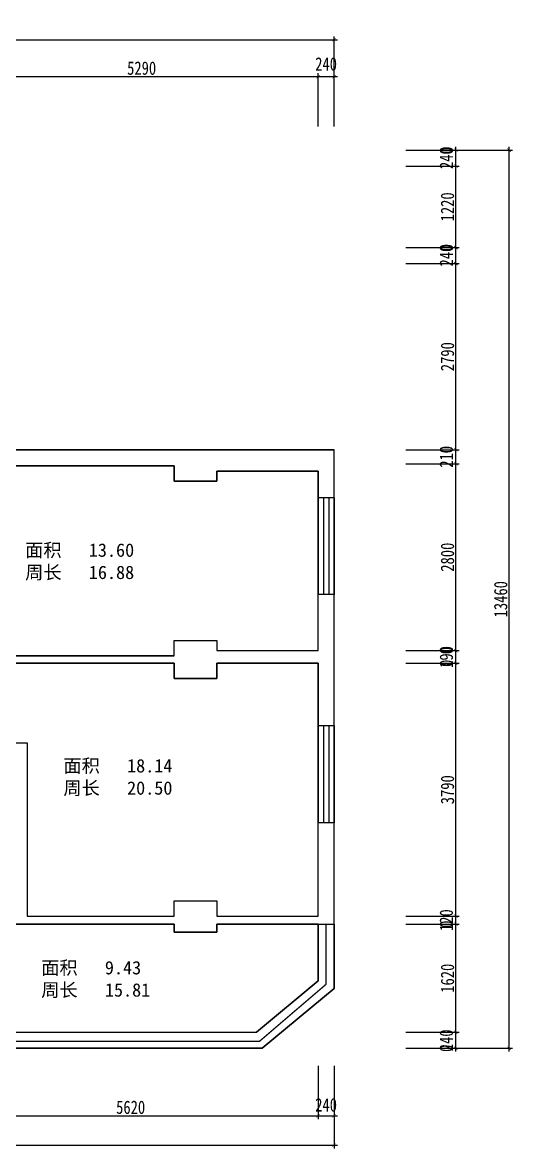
# Model space of a CAD drawing. Header units: millimetres. Extents: x 80308 to 204088, y -952573 to -878525.
# Drawn here: x 159914 to 167259, y -951528 to -934654 of the extents above; entities that cross this region are included whole.
import ezdxf

# ---------------------------------------------------------------- set-up
doc = ezdxf.new("R2010")
doc.units = ezdxf.units.MM
doc.header["$PDMODE"] = 3
doc.layers.add('250', color=250, linetype='Continuous')
doc.styles.add('DIM', font='simhei.ttf', dxfattribs={"width": 0.8})
doc.styles.add('STYLE1', font='')
doc.styles.get('STYLE1').set_extended_font_data('SimSun')
doc.dimstyles.new('1-50', dxfattribs={"dimscale": 50, "dimtxt": 4, "dimasz": 1, "dimexe": 1, "dimexo": 0.1, "dimgap": 0.5, "dimtad": 1, "dimdec": 0, "dimdsep": 46, "dimtxsty": 'DIM', "dimblk": 'ARCHTICK', "dimcen": 4, "dimdle": 1, "dimclrd": 3, "dimclre": 3, "dimclrt": 1, "dimadec": 0, "dimazin": 0, "dimtfac": 1, "dimtdec": 0, "dimtmove": 2, "dimatfit": 3, "dimldrblk": 'DOT', "dimfxl": 15, "dimfxlon": 1, "dimarcsym": 0})

# ---------------------------------------------------------------- blocks, each defined once
blk = doc.blocks.new('_ArchTick')
at = {"color": 0, "linetype": 'ByBlock', "const_width": 0.15}
blk.add_lwpolyline([(-0.5, -0.5), (0.5, 0.5)], dxfattribs=at)
blk = doc.blocks.new('*D263')
at = {"layer": '250', "color": 3, "lineweight": -2}
for p, q in [((159005, -935465), (164395, -935465)), ((159055, -936215), (159055, -935415)), ((164345, -936215), (164345, -935415))]:
    blk.add_line(p, q, dxfattribs=at)
at = {"layer": 'Defpoints', "color": 0}
for p in [(164345, -935465), (159055, -942502), (164345, -942582)]:
    blk.add_point(p, dxfattribs=at)
at = {"layer": '250', "color": 3, "lineweight": -2, "xscale": 50, "yscale": 50, "zscale": 50, "rotation": 180}
blk.add_blockref('_ArchTick', (159055, -935465), dxfattribs=at)
at = {"layer": '250', "color": 3, "lineweight": -2, "xscale": 50, "yscale": 50, "zscale": 50}
blk.add_blockref('_ArchTick', (164345, -935465), dxfattribs=at)
at = {"layer": '250', "color": 1, "insert": (161700, -935339), "char_height": 200, "attachment_point": 5, "style": 'DIM'}
blk.add_mtext('5290', dxfattribs=at)
blk = doc.blocks.new('_Dot')
at = {"color": 0, "linetype": 'ByBlock', "lineweight": -2}
blk.add_line((-0.5, 0), (-1, 0), dxfattribs=at)
at = {"color": 0, "linetype": 'ByBlock', "const_width": 0.5}
blk.add_lwpolyline([(-0.25, 0, 1), (0.25, 0, 1)], format="xyb", close=True, dxfattribs=at)
blk = doc.blocks.new('*D264')
at = {"layer": '250', "color": 3, "lineweight": -2}
for p, q in [((164295, -935465), (164635, -935465)), ((164345, -936215), (164345, -935415)), ((164585, -936215), (164585, -935415))]:
    blk.add_line(p, q, dxfattribs=at)
at = {"layer": 'Defpoints', "color": 0}
for p in [(164585, -935465), (164585, -942262), (164345, -942582)]:
    blk.add_point(p, dxfattribs=at)
at = {"layer": '250', "color": 3, "lineweight": -2, "xscale": 50, "yscale": 50, "zscale": 50, "rotation": 180}
blk.add_blockref('_ArchTick', (164345, -935465), dxfattribs=at)
at = {"layer": '250', "color": 3, "lineweight": -2, "xscale": 50, "yscale": 50, "zscale": 50}
blk.add_blockref('_ArchTick', (164585, -935465), dxfattribs=at)
at = {"layer": '250', "color": 1, "insert": (164465, -935277), "char_height": 200, "attachment_point": 5, "style": 'DIM'}
blk.add_mtext('240', dxfattribs=at)
blk = doc.blocks.new('*D265')
at = {"layer": '250', "color": 3, "lineweight": -2}
for p, q in [((148335, -934912), (164635, -934912)), ((148385, -935662), (148385, -934862)), ((164585, -935662), (164585, -934862))]:
    blk.add_line(p, q, dxfattribs=at)
at = {"layer": 'Defpoints', "color": 0}
for p in [(164585, -934912), (148385, -936215), (164585, -936215)]:
    blk.add_point(p, dxfattribs=at)
at = {"layer": '250', "color": 3, "lineweight": -2, "xscale": 50, "yscale": 50, "zscale": 50, "rotation": 180}
blk.add_blockref('_ArchTick', (148385, -934912), dxfattribs=at)
at = {"layer": '250', "color": 3, "lineweight": -2, "xscale": 50, "yscale": 50, "zscale": 50}
blk.add_blockref('_ArchTick', (164585, -934912), dxfattribs=at)
at = {"layer": '250', "color": 1, "insert": (156485, -934786), "char_height": 200, "attachment_point": 5, "style": 'DIM'}
blk.add_mtext('16200', dxfattribs=at)
blk = doc.blocks.new('*D266')
at = {"layer": '250', "color": 3, "lineweight": -2}
for p, q in [((165661, -950027), (166461, -950027)), ((165661, -950027), (166461, -950027)), ((166411, -950027), (166411, -950027))]:
    blk.add_line(p, q, dxfattribs=at)
at = {"layer": 'Defpoints', "color": 0}
for p in [(157140, -950027), (161924, -950027), (166411, -950027)]:
    blk.add_point(p, dxfattribs=at)
at = {"layer": '250', "color": 1, "insert": (166268, -950027), "char_height": 200, "attachment_point": 5, "rotation": 90, "style": 'DIM'}
blk.add_mtext('0', dxfattribs=at)
blk = doc.blocks.new('*D267')
at = {"layer": '250', "color": 3, "lineweight": -2}
for p, q in [((165661, -949787), (166461, -949787)), ((166411, -950077), (166411, -949737)), ((165661, -950027), (166461, -950027))]:
    blk.add_line(p, q, dxfattribs=at)
at = {"layer": 'Defpoints', "color": 0}
for p in [(161837, -949787), (166411, -949787), (161924, -950027)]:
    blk.add_point(p, dxfattribs=at)
at = {"layer": '250', "color": 3, "lineweight": -2, "xscale": 50, "yscale": 50, "zscale": 50}
for p, rotation in [((166411, -949787), 90), ((166411, -950027), 270)]:
    blk.add_blockref('_ArchTick', p, dxfattribs=dict(at, rotation=rotation))
at = {"layer": '250', "color": 1, "insert": (166268, -949907), "char_height": 200, "attachment_point": 5, "rotation": 90, "style": 'DIM'}
blk.add_mtext('240', dxfattribs=at)
blk = doc.blocks.new('*D268')
at = {"layer": '250', "color": 3, "lineweight": -2}
for p, q in [((166411, -949837), (166411, -948117)), ((165661, -948167), (166461, -948167)), ((165661, -949787), (166461, -949787))]:
    blk.add_line(p, q, dxfattribs=at)
at = {"layer": 'Defpoints', "color": 0}
for p in [(161240, -948167), (166411, -948167), (161837, -949787)]:
    blk.add_point(p, dxfattribs=at)
at = {"layer": '250', "color": 3, "lineweight": -2, "xscale": 50, "yscale": 50, "zscale": 50}
for p, rotation in [((166411, -948167), 90), ((166411, -949787), 270)]:
    blk.add_blockref('_ArchTick', p, dxfattribs=dict(at, rotation=rotation))
at = {"layer": '250', "color": 1, "insert": (166285, -948977), "char_height": 200, "attachment_point": 5, "rotation": 90, "style": 'DIM'}
blk.add_mtext('1620', dxfattribs=at)
blk = doc.blocks.new('*D269')
at = {"layer": '250', "color": 3, "lineweight": -2}
for p, q in [((165661, -948167), (166461, -948167)), ((165661, -948167), (166461, -948167)), ((166411, -948167), (166411, -948167))]:
    blk.add_line(p, q, dxfattribs=at)
at = {"layer": 'Defpoints', "color": 0}
for p in [(161240, -948167), (162760, -948167), (166411, -948167)]:
    blk.add_point(p, dxfattribs=at)
at = {"layer": '250', "color": 1, "insert": (166268, -948167), "char_height": 200, "attachment_point": 5, "rotation": 90, "style": 'DIM'}
blk.add_mtext('0', dxfattribs=at)
blk = doc.blocks.new('*D270')
at = {"layer": '250', "color": 3, "lineweight": -2}
for p, q in [((165661, -948047), (166461, -948047)), ((166411, -948217), (166411, -947997)), ((165661, -948167), (166461, -948167))]:
    blk.add_line(p, q, dxfattribs=at)
at = {"layer": 'Defpoints', "color": 0}
for p in [(162760, -948047), (166411, -948047), (162760, -948167)]:
    blk.add_point(p, dxfattribs=at)
at = {"layer": '250', "color": 3, "lineweight": -2, "xscale": 50, "yscale": 50, "zscale": 50}
for p, rotation in [((166411, -948047), 90), ((166411, -948167), 270)]:
    blk.add_blockref('_ArchTick', p, dxfattribs=dict(at, rotation=rotation))
at = {"layer": '250', "color": 1, "insert": (166268, -948107), "char_height": 200, "attachment_point": 5, "rotation": 90, "style": 'DIM'}
blk.add_mtext('120', dxfattribs=at)
blk = doc.blocks.new('*D271')
at = {"layer": '250', "color": 3, "lineweight": -2}
for p, q in [((165661, -944257), (166461, -944257)), ((166411, -948097), (166411, -944207)), ((165661, -948047), (166461, -948047))]:
    blk.add_line(p, q, dxfattribs=at)
at = {"layer": 'Defpoints', "color": 0}
for p in [(162760, -944257), (166411, -944257), (162760, -948047)]:
    blk.add_point(p, dxfattribs=at)
at = {"layer": '250', "color": 3, "lineweight": -2, "xscale": 50, "yscale": 50, "zscale": 50}
for p, rotation in [((166411, -944257), 90), ((166411, -948047), 270)]:
    blk.add_blockref('_ArchTick', p, dxfattribs=dict(at, rotation=rotation))
at = {"layer": '250', "color": 1, "insert": (166285, -946152), "char_height": 200, "attachment_point": 5, "rotation": 90, "style": 'DIM'}
blk.add_mtext('3790', dxfattribs=at)
blk = doc.blocks.new('*D272')
at = {"layer": '250', "color": 3, "lineweight": -2}
for p, q in [((165661, -944257), (166461, -944257)), ((165661, -944257), (166461, -944257)), ((166411, -944257), (166411, -944257))]:
    blk.add_line(p, q, dxfattribs=at)
at = {"layer": 'Defpoints', "color": 0}
for p in [(161240, -944257), (162760, -944257), (166411, -944257)]:
    blk.add_point(p, dxfattribs=at)
at = {"layer": '250', "color": 1, "insert": (166268, -944257), "char_height": 200, "attachment_point": 5, "rotation": 90, "style": 'DIM'}
blk.add_mtext('0', dxfattribs=at)
blk = doc.blocks.new('*D273')
at = {"layer": '250', "color": 3, "lineweight": -2}
for p, q in [((165661, -944067), (166461, -944067)), ((166411, -944307), (166411, -944017)), ((165661, -944257), (166461, -944257))]:
    blk.add_line(p, q, dxfattribs=at)
at = {"layer": 'Defpoints', "color": 0}
for p in [(161240, -944067), (166411, -944067), (161240, -944257)]:
    blk.add_point(p, dxfattribs=at)
at = {"layer": '250', "color": 3, "lineweight": -2, "xscale": 50, "yscale": 50, "zscale": 50}
for p, rotation in [((166411, -944067), 90), ((166411, -944257), 270)]:
    blk.add_blockref('_ArchTick', p, dxfattribs=dict(at, rotation=rotation))
at = {"layer": '250', "color": 1, "insert": (166268, -944162), "char_height": 200, "attachment_point": 5, "rotation": 90, "style": 'DIM'}
blk.add_mtext('190', dxfattribs=at)
blk = doc.blocks.new('*D274')
at = {"layer": '250', "color": 3, "lineweight": -2}
for p, q in [((165661, -944067), (166461, -944067)), ((165661, -944067), (166461, -944067)), ((166411, -944067), (166411, -944067))]:
    blk.add_line(p, q, dxfattribs=at)
at = {"layer": 'Defpoints', "color": 0}
for p in [(161240, -944067), (162760, -944067), (166411, -944067)]:
    blk.add_point(p, dxfattribs=at)
at = {"layer": '250', "color": 1, "insert": (166268, -944067), "char_height": 200, "attachment_point": 5, "rotation": 90, "style": 'DIM'}
blk.add_mtext('0', dxfattribs=at)
blk = doc.blocks.new('*D275')
at = {"layer": '250', "color": 3, "lineweight": -2}
for p, q in [((166411, -944117), (166411, -941217)), ((165661, -941267), (166461, -941267)), ((165661, -944067), (166461, -944067))]:
    blk.add_line(p, q, dxfattribs=at)
at = {"layer": 'Defpoints', "color": 0}
for p in [(153930, -941267), (166411, -941267), (162760, -944067)]:
    blk.add_point(p, dxfattribs=at)
at = {"layer": '250', "color": 3, "lineweight": -2, "xscale": 50, "yscale": 50, "zscale": 50}
for p, rotation in [((166411, -941267), 90), ((166411, -944067), 270)]:
    blk.add_blockref('_ArchTick', p, dxfattribs=dict(at, rotation=rotation))
at = {"layer": '250', "color": 1, "insert": (166285, -942667), "char_height": 200, "attachment_point": 5, "rotation": 90, "style": 'DIM'}
blk.add_mtext('2800', dxfattribs=at)
blk = doc.blocks.new('*D276')
at = {"layer": '250', "color": 3, "lineweight": -2}
for p, q in [((165661, -941057), (166461, -941057)), ((166411, -941317), (166411, -941007)), ((165661, -941267), (166461, -941267))]:
    blk.add_line(p, q, dxfattribs=at)
at = {"layer": 'Defpoints', "color": 0}
for p in [(155470, -941057), (166411, -941057), (153930, -941267)]:
    blk.add_point(p, dxfattribs=at)
at = {"layer": '250', "color": 3, "lineweight": -2, "xscale": 50, "yscale": 50, "zscale": 50}
for p, rotation in [((166411, -941057), 90), ((166411, -941267), 270)]:
    blk.add_blockref('_ArchTick', p, dxfattribs=dict(at, rotation=rotation))
at = {"layer": '250', "color": 1, "insert": (166268, -941162), "char_height": 200, "attachment_point": 5, "rotation": 90, "style": 'DIM'}
blk.add_mtext('210', dxfattribs=at)
blk = doc.blocks.new('*D277')
at = {"layer": '250', "color": 3, "lineweight": -2}
for p, q in [((165661, -941057), (166461, -941057)), ((165661, -941057), (166461, -941057)), ((166411, -941057), (166411, -941057))]:
    blk.add_line(p, q, dxfattribs=at)
at = {"layer": 'Defpoints', "color": 0}
for p in [(152230, -941057), (155470, -941057), (166411, -941057)]:
    blk.add_point(p, dxfattribs=at)
at = {"layer": '250', "color": 1, "insert": (166268, -941057), "char_height": 200, "attachment_point": 5, "rotation": 90, "style": 'DIM'}
blk.add_mtext('0', dxfattribs=at)
blk = doc.blocks.new('*D278')
at = {"layer": '250', "color": 3, "lineweight": -2}
for p, q in [((165661, -938267), (166461, -938267)), ((166411, -941107), (166411, -938217)), ((165661, -941057), (166461, -941057))]:
    blk.add_line(p, q, dxfattribs=at)
at = {"layer": 'Defpoints', "color": 0}
for p in [(151990, -938267), (166411, -938267), (152230, -941057)]:
    blk.add_point(p, dxfattribs=at)
at = {"layer": '250', "color": 3, "lineweight": -2, "xscale": 50, "yscale": 50, "zscale": 50}
for p, rotation in [((166411, -938267), 90), ((166411, -941057), 270)]:
    blk.add_blockref('_ArchTick', p, dxfattribs=dict(at, rotation=rotation))
at = {"layer": '250', "color": 1, "insert": (166285, -939662), "char_height": 200, "attachment_point": 5, "rotation": 90, "style": 'DIM'}
blk.add_mtext('2790', dxfattribs=at)
blk = doc.blocks.new('*D279')
at = {"layer": '250', "color": 3, "lineweight": -2}
for p, q in [((166411, -938317), (166411, -937977)), ((165661, -938027), (166461, -938027)), ((165661, -938267), (166461, -938267))]:
    blk.add_line(p, q, dxfattribs=at)
at = {"layer": 'Defpoints', "color": 0}
for p in [(148560, -938027), (166411, -938027), (151990, -938267)]:
    blk.add_point(p, dxfattribs=at)
at = {"layer": '250', "color": 3, "lineweight": -2, "xscale": 50, "yscale": 50, "zscale": 50}
for p, rotation in [((166411, -938027), 90), ((166411, -938267), 270)]:
    blk.add_blockref('_ArchTick', p, dxfattribs=dict(at, rotation=rotation))
at = {"layer": '250', "color": 1, "insert": (166268, -938147), "char_height": 200, "attachment_point": 5, "rotation": 90, "style": 'DIM'}
blk.add_mtext('240', dxfattribs=at)
blk = doc.blocks.new('*D280')
at = {"layer": '250', "color": 3, "lineweight": -2}
for p, q in [((165661, -938027), (166461, -938027)), ((165661, -938027), (166461, -938027)), ((166411, -938027), (166411, -938027))]:
    blk.add_line(p, q, dxfattribs=at)
at = {"layer": 'Defpoints', "color": 0}
for p in [(148560, -938027), (152230, -938027), (166411, -938027)]:
    blk.add_point(p, dxfattribs=at)
at = {"layer": '250', "color": 1, "insert": (166268, -938027), "char_height": 200, "attachment_point": 5, "rotation": 90, "style": 'DIM'}
blk.add_mtext('0', dxfattribs=at)
blk = doc.blocks.new('*D281')
at = {"layer": '250', "color": 3, "lineweight": -2}
for p, q in [((165661, -936807), (166461, -936807)), ((166411, -938077), (166411, -936757)), ((165661, -938027), (166461, -938027))]:
    blk.add_line(p, q, dxfattribs=at)
at = {"layer": 'Defpoints', "color": 0}
for p in [(148150, -936807), (166411, -936807), (152230, -938027)]:
    blk.add_point(p, dxfattribs=at)
at = {"layer": '250', "color": 3, "lineweight": -2, "xscale": 50, "yscale": 50, "zscale": 50}
for p, rotation in [((166411, -936807), 90), ((166411, -938027), 270)]:
    blk.add_blockref('_ArchTick', p, dxfattribs=dict(at, rotation=rotation))
at = {"layer": '250', "color": 1, "insert": (166285, -937417), "char_height": 200, "attachment_point": 5, "rotation": 90, "style": 'DIM'}
blk.add_mtext('1220', dxfattribs=at)
blk = doc.blocks.new('*D282')
at = {"layer": '250', "color": 3, "lineweight": -2}
for p, q in [((165661, -936567), (166461, -936567)), ((166411, -936857), (166411, -936517)), ((165661, -936807), (166461, -936807))]:
    blk.add_line(p, q, dxfattribs=at)
at = {"layer": 'Defpoints', "color": 0}
for p in [(148010, -936567), (166411, -936567), (148150, -936807)]:
    blk.add_point(p, dxfattribs=at)
at = {"layer": '250', "color": 3, "lineweight": -2, "xscale": 50, "yscale": 50, "zscale": 50}
for p, rotation in [((166411, -936567), 90), ((166411, -936807), 270)]:
    blk.add_blockref('_ArchTick', p, dxfattribs=dict(at, rotation=rotation))
at = {"layer": '250', "color": 1, "insert": (166268, -936687), "char_height": 200, "attachment_point": 5, "rotation": 90, "style": 'DIM'}
blk.add_mtext('240', dxfattribs=at)
blk = doc.blocks.new('*D283')
at = {"layer": '250', "color": 3, "lineweight": -2}
for p, q in [((165661, -936567), (166461, -936567)), ((165661, -936567), (166461, -936567)), ((166411, -936567), (166411, -936567))]:
    blk.add_line(p, q, dxfattribs=at)
at = {"layer": 'Defpoints', "color": 0}
for p in [(148010, -936567), (148560, -936567), (166411, -936567)]:
    blk.add_point(p, dxfattribs=at)
at = {"layer": '250', "color": 1, "insert": (166268, -936567), "char_height": 200, "attachment_point": 5, "rotation": 90, "style": 'DIM'}
blk.add_mtext('0', dxfattribs=at)
blk = doc.blocks.new('*D284')
at = {"layer": '250', "color": 3, "lineweight": -2}
for p, q in [((166459, -936567), (167259, -936567)), ((167209, -950077), (167209, -936517)), ((166459, -950027), (167259, -950027))]:
    blk.add_line(p, q, dxfattribs=at)
at = {"layer": 'Defpoints', "color": 0}
for p in [(165661, -936567), (167209, -936567), (165661, -950027)]:
    blk.add_point(p, dxfattribs=at)
at = {"layer": '250', "color": 3, "lineweight": -2, "xscale": 50, "yscale": 50, "zscale": 50}
for p, rotation in [((167209, -936567), 90), ((167209, -950027), 270)]:
    blk.add_blockref('_ArchTick', p, dxfattribs=dict(at, rotation=rotation))
at = {"layer": '250', "color": 1, "insert": (167083, -943297), "char_height": 200, "attachment_point": 5, "rotation": 90, "style": 'DIM'}
blk.add_mtext('13460', dxfattribs=at)
blk = doc.blocks.new('*D290')
at = {"layer": '250', "color": 3, "lineweight": -2}
for p, q in [((158725, -950288), (158725, -951088)), ((164345, -950288), (164345, -951088)), ((158675, -951038), (164395, -951038))]:
    blk.add_line(p, q, dxfattribs=at)
at = {"layer": 'Defpoints', "color": 0}
for p in [(164345, -946912), (158725, -947682), (164345, -951038)]:
    blk.add_point(p, dxfattribs=at)
at = {"layer": '250', "color": 3, "lineweight": -2, "xscale": 50, "yscale": 50, "zscale": 50, "rotation": 180}
blk.add_blockref('_ArchTick', (158725, -951038), dxfattribs=at)
at = {"layer": '250', "color": 3, "lineweight": -2, "xscale": 50, "yscale": 50, "zscale": 50}
blk.add_blockref('_ArchTick', (164345, -951038), dxfattribs=at)
at = {"layer": '250', "color": 1, "insert": (161535, -950912), "char_height": 200, "attachment_point": 5, "style": 'DIM'}
blk.add_mtext('5620', dxfattribs=at)
blk = doc.blocks.new('*D291')
at = {"layer": '250', "color": 3, "lineweight": -2}
for p, q in [((164345, -950288), (164345, -951088)), ((164585, -950288), (164585, -951088)), ((164295, -951038), (164635, -951038))]:
    blk.add_line(p, q, dxfattribs=at)
at = {"layer": 'Defpoints', "color": 0}
for p in [(164345, -946912), (164585, -947024), (164585, -951038)]:
    blk.add_point(p, dxfattribs=at)
at = {"layer": '250', "color": 3, "lineweight": -2, "xscale": 50, "yscale": 50, "zscale": 50, "rotation": 180}
blk.add_blockref('_ArchTick', (164345, -951038), dxfattribs=at)
at = {"layer": '250', "color": 3, "lineweight": -2, "xscale": 50, "yscale": 50, "zscale": 50}
blk.add_blockref('_ArchTick', (164585, -951038), dxfattribs=at)
at = {"layer": '250', "color": 1, "insert": (164465, -950876), "char_height": 200, "attachment_point": 5, "style": 'DIM'}
blk.add_mtext('240', dxfattribs=at)
blk = doc.blocks.new('*D292')
at = {"layer": '250', "color": 3, "lineweight": -2}
for p, q in [((148385, -950728), (148385, -951528)), ((164585, -950728), (164585, -951528)), ((148335, -951478), (164635, -951478))]:
    blk.add_line(p, q, dxfattribs=at)
at = {"layer": 'Defpoints', "color": 0}
for p in [(148385, -950288), (164585, -950288), (164585, -951478)]:
    blk.add_point(p, dxfattribs=at)
at = {"layer": '250', "color": 3, "lineweight": -2, "xscale": 50, "yscale": 50, "zscale": 50, "rotation": 180}
blk.add_blockref('_ArchTick', (148385, -951478), dxfattribs=at)
at = {"layer": '250', "color": 3, "lineweight": -2, "xscale": 50, "yscale": 50, "zscale": 50}
blk.add_blockref('_ArchTick', (164585, -951478), dxfattribs=at)
at = {"layer": '250', "color": 1, "insert": (156485, -951352), "char_height": 200, "attachment_point": 5, "style": 'DIM'}
blk.add_mtext('16200', dxfattribs=at)

msp = doc.modelspace()

# ---------------------------------------------------------------- linework, layer by layer
at = {"layer": '250', "color": 0}
for p, q in [((157905, -941057), (164585, -941057)), ((164585, -941777), (164585, -941057)), ((159055, -941297), (162185, -941297)), ((162185, -941297), (162185, -941527)), ((162825, -941527), (162825, -941377)), ((162825, -941377), (164345, -941377)), ((164345, -941377), (164345, -941777)), ((162185, -941527), (162825, -941527)), ((164585, -941777), (164345, -941777)), ((164345, -944067), (164345, -943227)), ((164585, -943227), (164345, -943227)), ((164585, -945196.7), (164585, -943227)), ((162185, -944147), (162185, -943917)), ((162185, -943917), (162825, -943917)), ((162825, -943917), (162825, -944067)), ((162825, -944067), (164345, -944067)), ((159525, -944257), (162185, -944257)), ((162185, -944147), (159665, -944147)), ((162185, -944257), (162185, -944487)), ((162825, -944257), (164345, -944257)), ((162825, -944487), (162825, -944257)), ((164345, -944257), (164345, -945196.7)), ((162185, -944487), (162825, -944487)), ((164585, -945196.7), (164345, -945196.7)), ((159725, -945447), (159985, -945447)), ((159985, -945447), (159985, -948047)), ((164585, -946646.7), (164345, -946646.7)), ((164345, -948047), (164345, -946646.7)), ((164585, -948167), (164585, -946646.7)), ((162185, -948047), (162185, -947817)), ((162185, -947817), (162825, -947817)), ((162825, -947817), (162825, -948047)), ((159985, -948047), (162185, -948047)), ((162825, -948047), (164345, -948047)), ((158725, -948167), (162185, -948167)), ((162185, -948167), (162185, -948288.6)), ((162185, -948288.6), (162825, -948288.6)), ((162825, -948167), (164345, -948167)), ((162825, -948288.6), (162825, -948167)), ((164345, -948167), (164585, -948167))]:
    msp.add_line(p, q, dxfattribs=at)
at = {"layer": '250', "color": 3}
for p, q in [((164345, -941777), (164345, -943227)), ((164425, -941777), (164425, -943227)), ((164505, -941777), (164505, -943227)), ((164585, -941777), (164585, -943227)), ((164345, -945196.7), (164345, -946646.7)), ((164345, -945196.7), (164345, -946646.7)), ((164425, -945196.7), (164425, -946646.7)), ((164505, -945196.7), (164505, -946646.7)), ((164585, -946646.7), (164585, -945196.7)), ((164585, -945196.7), (164585, -946646.7)), ((164345, -948167), (164345, -949017)), ((164585, -948167), (164585, -949129.3)), ((164345, -949017), (163422.1, -949787)), ((164585, -949129.3), (163509.1, -950027)), ((158725, -949787), (163422.1, -949787)), ((163509.1, -950027), (158725, -950027))]:
    msp.add_line(p, q, dxfattribs=at)
at = {"layer": '250', "color": 0}
msp.add_lwpolyline([(148385, -950027), (163509.1, -950027), (164585, -949129.3), (164585, -941057), (153815, -941057), (153815, -938027), (150145, -938027), (150145, -936567), (148385, -936567), (148385, -950027)], dxfattribs=at)
for points in [[(164345, -941377), (162825, -941377), (162825, -941527), (162185, -941527), (162185, -941297), (159055, -941297), (159055, -942617), (159665, -942617), (159665, -943097), (159665, -943997), (159665, -944147), (162185, -944147), (162185, -943917), (162825, -943917), (162825, -944067), (164345, -944067), (164345, -943227), (164345, -941777)], [(164345, -944257), (162825, -944257), (162825, -944487), (162185, -944487), (162185, -944257), (159525, -944257), (158625, -944257), (158485, -944257), (158485, -944517), (158345, -944517), (158345, -945447), (159025, -945447), (159725, -945447), (159985, -945447), (159985, -948047), (162185, -948047), (162185, -947817), (162825, -947817), (162825, -948047), (164345, -948047), (164345, -946646.7), (164345, -945196.7)], [(164345, -948167), (162825, -948167), (162825, -948288.6), (162185, -948288.6), (162185, -948167), (158725, -948167), (158725, -948367), (157935, -948367), (157935, -949337), (158725, -949337), (158725, -949787), (163422.1, -949787), (164345, -949017)]]:
    msp.add_lwpolyline(points, close=True, dxfattribs=at)
at = {"layer": '250', "color": 3, "const_width": 20}
msp.add_lwpolyline([(164465, -948167), (164465, -949067.6), (163463.1, -949924.9), (158728.6, -949924.9)], dxfattribs=at)

# ---------------------------------------------------------------- texts
at = {"layer": '250', "color": 0, "char_height": 200, "attachment_point": 1, "style": 'STYLE1'}
for s, insert, width in [('面积   13.60\\P周长   16.88', (159954, -942460.8), 3854.667), ('面积   18.14\\P周长   20.50', (160527.3, -945692.7), 3854.667), (' 面积   9.43\\P 周长   15.81', (160058.9, -948719.2), 3853.5)]:
    msp.add_mtext(s, dxfattribs=dict(at, insert=insert, width=width))

# ---------------------------------------------------------------- dimensions: what is measured, and where the dimension line sits
at = {"layer": '250', "color": 0}
for base, p1, p2, picture, middle in [((164585, -934911.6), (148385, -936215.5), (164585, -936215.5), '*D265', (156485, -934785.5)), ((164585, -935465.5), (164345, -942581.9), (164585, -942261.9), '*D264', (164465, -935276.8)), ((164345, -935465.5), (159055, -942501.9), (164345, -942581.9), '*D263', (161700, -935339.3)), ((164345, -951038.1), (158725, -947682), (164345, -946912), '*D290', (161535, -950911.9)), ((164585, -951478.2), (148385, -950288.1), (164585, -950288.1), '*D292', (156485, -951352.1))]:
    dim = msp.add_linear_dim(base=base, p1=p1, p2=p2, dimstyle='1-50', dxfattribs=at)
    dim.commit()
    dim.dimension.update_dxf_attribs({"geometry": picture, "text_midpoint": middle})
for base, p1, p2, picture, middle in [((166410.9, -936567), (148150.2, -936807), (148010.2, -936567), '*D282', (166268.4, -936687)), ((166410.8913761, -936566.9983895), (148010.226006, -936566.9983895), (148560.226006, -936566.9983895), '*D283', (166268.3638325, -936566.9983895)), ((166410.9, -938027), (151990.2, -938267), (148560.2, -938027), '*D279', (166268.4, -938147)), ((166410.8913761, -938026.9983895), (148560.226006, -938026.9983895), (152230.226006, -938026.9983895), '*D280', (166268.3638325, -938026.9983895)), ((166410.8913761, -941056.9983895), (155470.226006, -941056.9983895), (152230.226006, -941056.9983895), '*D277', (166268.3638325, -941056.9983895)), ((166410.9, -941057), (153930.2, -941267), (155470.2, -941057), '*D276', (166268.4, -941162)), ((166410.9, -944067), (161240.2, -944257), (161240.2, -944067), '*D273', (166268.4, -944162)), ((166410.8913761, -944066.9983895), (161240.226006, -944066.9983895), (162760.226006, -944066.9983895), '*D274', (166268.3638325, -944066.9983895)), ((166410.8913761, -944256.9983895), (162760.226006, -944256.9983895), (161240.226006, -944256.9983895), '*D272', (166268.3638325, -944256.9983895)), ((166410.9, -948047), (162760.2, -948167), (162760.2, -948047), '*D270', (166268.4, -948107)), ((166410.8913761, -948166.9983895), (161240.226006, -948166.9983895), (162760.226006, -948166.9983895), '*D269', (166268.3638325, -948166.9983895)), ((166410.9, -949787), (161924.3, -950027), (161837.3, -949787), '*D267', (166268.4, -949907)), ((166410.8913761, -950026.9983895), (157140.226006, -950026.9983895), (161924.3104218, -950026.9983895), '*D266', (166268.3638325, -950026.9983895))]:
    dim = msp.add_linear_dim(base=base, p1=p1, p2=p2, angle=270, dimstyle='1-50', dxfattribs=at)
    dim.commit()
    dim.dimension.update_dxf_attribs({"geometry": picture, "text_midpoint": middle, "dimtype": 160})
for base, p1, p2, angle, picture, middle in [((167209.3, -936567), (165660.9, -950027), (165660.9, -936567), 90, '*D284', (167083.1, -943297)), ((166410.9, -936807), (152230.2, -938027), (148150.2, -936807), 270, '*D281', (166284.8, -937417)), ((166410.9, -938267), (152230.2, -941057), (151990.2, -938267), 270, '*D278', (166284.8, -939662)), ((166410.9, -941267), (162760.2, -944067), (153930.2, -941267), 270, '*D275', (166284.8, -942667)), ((166410.9, -944257), (162760.2, -948047), (162760.2, -944257), 270, '*D271', (166284.8, -946152)), ((166410.9, -948167), (161837.3, -949787), (161240.2, -948167), 270, '*D268', (166284.8, -948977))]:
    dim = msp.add_linear_dim(base=base, p1=p1, p2=p2, angle=angle, dimstyle='1-50', dxfattribs=at)
    dim.commit()
    dim.dimension.update_dxf_attribs({"geometry": picture, "text_midpoint": middle})
dim = msp.add_linear_dim(base=(164585, -951038.1), p1=(164345, -946912), p2=(164585, -947024.4), dimstyle='1-50', dxfattribs=at)
dim.commit()
dim.dimension.update_dxf_attribs({"geometry": '*D291', "text_midpoint": (164465, -950876.4), "dimtype": 160})

doc.saveas('drawing.dxf')
